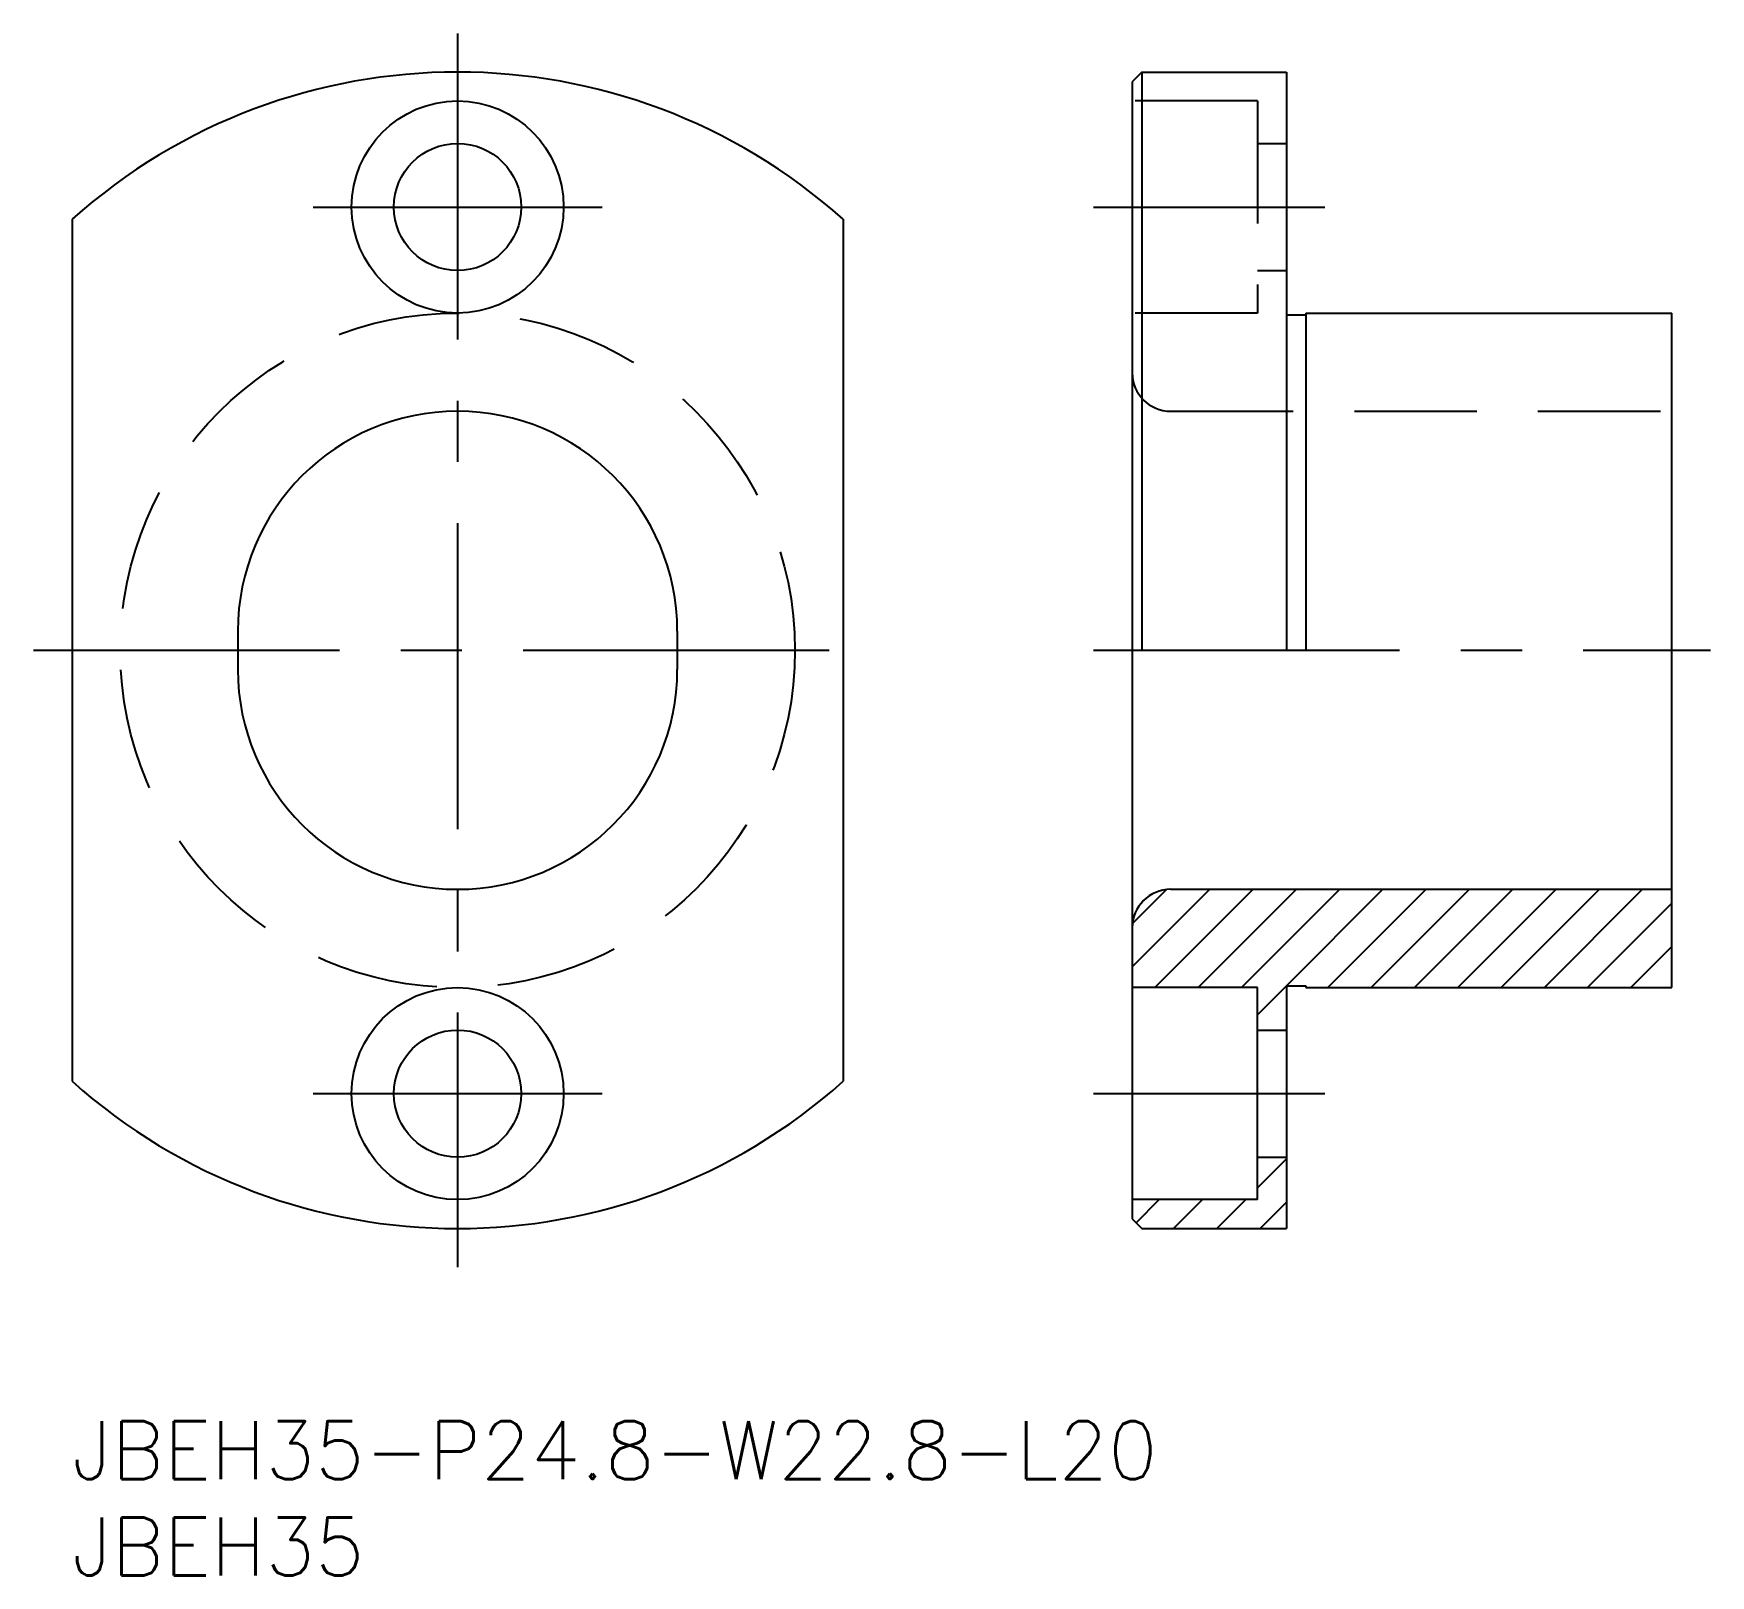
# Model space of a CAD drawing. Extents: x -2 to 85, y -8 to 72.
import ezdxf

# ---------------------------------------------------------------- set-up
doc = ezdxf.new("R2010")
doc.units = 0
doc.header["$LTSCALE"] = 0.5
doc.linetypes.add('CENTER', pattern=[50.8, 31.75, -6.35, 6.35, -6.35])
doc.linetypes.add('DASHED', pattern=[19.05, 12.7, -6.35])
doc.layers.get('0').update_dxf_attribs({"linetype": 'CONTINUOUS'})
for name, color, linetype in [('MSM_CENTER', 1, 'CENTER'), ('MSM_CONTINUOUS', 7, 'CONTINUOUS'), ('MSM_DASHED', 4, 'DASHED'), ('MSM_NARROW', 5, 'CONTINUOUS'), ('MSM_PART_NUMBER', 7, 'CONTINUOUS')]:
    doc.layers.add(name, color=color, linetype=linetype)
doc.styles.get("Standard").update_dxf_attribs({"font": 'txt.shx', "height": 3, "bigfont": 'bigfont.shx'})

# ---------------------------------------------------------------- blocks, each defined once
blk = doc.blocks.new('*U2')
at = {"layer": 'MSM_PART_NUMBER'}
blk.add_text('JBEH35-P24.8-W22.8-L20', height=3, dxfattribs=at).set_placement((0, -3))
blk = doc.blocks.new('*U3')
at = {"layer": 'MSM_PART_NUMBER'}
blk.add_text('JBEH35', height=3, dxfattribs=at).set_placement((0, -8))
blk = doc.blocks.new('*X5')
at = {"color": 0}
for p, q in [((55, 23.569), (59.031, 27.6)), ((55.013, 25.827), (56.773, 27.587)), ((56.176, 22.5), (61.276, 27.6)), ((58.421, 22.5), (63.521, 27.6)), ((60.666, 22.5), (65.766, 27.6)), ((63.011, 22.6), (68.011, 27.6)), ((65.156, 22.5), (70.256, 27.6)), ((67.401, 22.5), (72.501, 27.6)), ((69.646, 22.5), (74.746, 27.6)), ((71.891, 22.5), (76.991, 27.6)), ((74.136, 22.5), (79.236, 27.6)), ((76.382, 22.5), (81.482, 27.6)), ((78.627, 22.5), (83, 26.873)), ((80.872, 22.5), (83, 24.628)), ((61.5, 21.089), (63, 22.589)), ((62.956, 20.3), (63, 20.344)), ((61.5, 12.109), (63, 13.609)), ((55.201, 10.299), (56.401, 11.5)), ((57.146, 10), (58.646, 11.5)), ((59.391, 10), (60.891, 11.5)), ((61.636, 10), (63, 11.364))]:
    blk.add_line(p, q, dxfattribs=at)

msp = doc.modelspace()

# ---------------------------------------------------------------- linework, layer by layer
at = {"layer": 'MSM_CENTER'}
for p, q in [((20, 72), (20, 8)), ((12.5, 63), (27.5, 63)), ((53, 63), (65, 63)), ((-2, 40), (42, 40)), ((53, 40), (85, 40)), ((12.5, 17), (27.5, 17)), ((53, 17), (65, 17))]:
    msp.add_line(p, q, dxfattribs=at)
at = {"layer": 'MSM_CONTINUOUS'}
for p, q in [((55.5, 70), (55, 69.5)), ((55.5, 70), (63, 70)), ((55.5, 70), (55.5, 40)), ((63, 70), (63, 40)), ((55, 69.5), (55, 10.5)), ((0, 62.361), (0, 17.639)), ((40, 62.361), (40, 17.639)), ((64, 57.5), (83, 57.5)), ((64, 57.5), (64, 40)), ((83, 22.5), (83, 57.5)), ((63, 57.4), (64, 57.4)), ((8.6, 41), (8.6, 39)), ((31.4, 41), (31.4, 39)), ((57, 27.6), (83, 27.6)), ((61.5, 22.5), (55, 22.5)), ((61.5, 11.5), (61.5, 22.5)), ((63, 22.6), (63, 10)), ((63, 22.6), (64, 22.6)), ((64, 22.6), (64, 22.5)), ((64, 22.5), (83, 22.5)), ((61.5, 20.3), (63, 20.3)), ((61.5, 13.7), (63, 13.7)), ((61.5, 11.5), (55, 11.5)), ((55, 10.5), (55.5, 10)), ((55.5, 10), (63, 10))]:
    msp.add_line(p, q, dxfattribs=at)
for centre, radius in [((20, 63), 5.5), ((20, 63), 3.3), ((20, 17), 5.5), ((20, 17), 3.3)]:
    msp.add_circle(centre, radius, dxfattribs=at)
for centre, radius, start, end in [((20, 40), 30, 48.18969, 131.81031), ((20, 41), 11.4, 0, 180), ((20, 39), 11.4, 180, 0), ((57, 25.6), 2, 90, 180), ((20, 40), 30, 228.18969, 311.81031)]:
    msp.add_arc(centre, radius, start, end, dxfattribs=at)
at = {"layer": 'MSM_DASHED'}
for p, q in [((61.5, 68.5), (55, 68.5)), ((61.5, 68.5), (61.5, 57.5)), ((61.5, 66.3), (63, 66.3)), ((61.5, 59.7), (63, 59.7)), ((61.5, 57.5), (55, 57.5)), ((57, 52.4), (83, 52.4))]:
    msp.add_line(p, q, dxfattribs=at)
msp.add_circle((20, 40), 17.5, dxfattribs=at)
msp.add_arc((57, 54.4), 2, 180, 270, dxfattribs=at)

# ---------------------------------------------------------------- block references
at = {"layer": 'MSM_CONTINUOUS'}
for name in ['*U2', '*U3']:
    msp.add_blockref(name, (0, 0), dxfattribs=at)
at = {"layer": 'MSM_NARROW', "linetype": 'CONTINUOUS'}
msp.add_blockref('*X5', (0, 0), dxfattribs=at)

doc.saveas('drawing.dxf')
